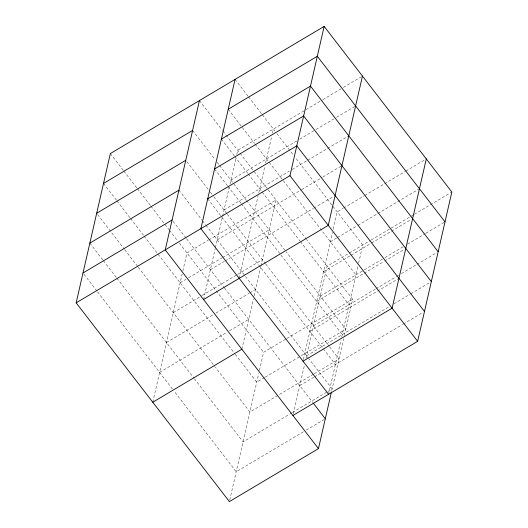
<?xml version="1.0" encoding="UTF-8"?>
<svg xmlns="http://www.w3.org/2000/svg" width="528" height="528" viewBox="0 0 528 528"><rect width="100%" height="100%" fill="white"/><g stroke="black" fill="none" stroke-linecap="round" stroke-linejoin="round"><path stroke-width="0.4" stroke-dasharray="2.64 1.98" d="M152.77 402.224L182.101 274.151M182.82 271.009L186.965 252.938L208.171 240.319M203.551 299.548L215.246 248.477M215.431 247.691L222.486 216.883M222.625 216.262L229.284 187.183M230.003 184.048L236.089 157.489M236.821 154.275L237.745 150.262L305.191 110.147M239.184 278.355L258.119 195.69M258.799 192.713L264.917 165.99M265.637 162.855L271.722 136.297M272.455 133.082L273.379 129.07M241.857 349.239L253.374 298.954M254.093 295.812L260.753 266.739M260.931 265.954L276.045 199.954L208.877 239.903M229.739 500.029L258.713 373.527M259.433 370.385L263.571 352.315L286.196 338.857M303.389 359.601L332.541 232.313M333.26 229.172L337.22 211.886L342.877 208.52M293.291 413.919L304.445 365.204M306.068 358.136L327.122 266.204L370.531 240.385M328.561 394.297L340.982 340.085M341.702 336.943L357.898 266.224M358.618 263.083L362.756 245.012L295.469 157.733M331.782 390.476L343.662 338.62M344.381 335.478L352.658 299.33L306.53 239.501M305.897 109.732L322.159 100.056M322.865 99.634L342.665 87.866M343.372 87.443L362.459 76.091M230.901 180.121L296.941 140.851M299.765 139.168L315.322 129.914M316.028 129.492L333.703 118.985M336.534 117.302L355.621 105.943M224.063 209.979L289.397 171.125M292.222 169.442L307.072 160.611M307.778 160.195L348.077 136.224M217.226 239.837L300.94 190.047M301.646 189.631L322.153 177.434M322.859 177.012L341.946 165.66M180.121 282.79L185.777 279.431M188.608 277.748L221.839 257.981M222.545 257.565L269.207 229.812M210.388 269.696L224.36 261.38M225.06 260.964L313.19 208.553M313.896 208.131L333.696 196.357M343.583 208.105L364.082 195.908M364.789 195.485L383.882 184.133M384.589 183.711L405.095 171.521M405.801 171.098L424.888 159.746M173.283 312.649L201.564 295.832M202.27 295.409L236.92 274.804M237.626 274.382L262.37 259.67M330.376 241.745L336.745 237.956M337.451 237.541L357.245 225.766M357.951 225.344L418.757 189.182M166.445 342.507L213.114 314.754M215.939 313.071L249.17 293.311M249.876 292.888L255.532 289.522M371.237 239.969L413.662 214.738M414.368 214.315L451.836 192.034M323.539 271.603L350.407 255.625M351.113 255.202L370.913 243.428M371.62 243.005L390.707 231.653M391.413 231.231L411.213 219.463M159.608 372.365L226.776 332.416M229.607 330.733L248.695 319.381M320.285 296.063L363.693 270.244M364.399 269.821L384.199 258.053M384.905 257.631L403.286 246.695M407.53 244.174L425.205 233.66M425.911 233.244L444.998 221.885M316.701 301.462L363.37 273.709M364.076 273.286L383.869 261.512M384.575 261.089L404.375 249.315M286.902 338.435L352.658 299.33M313.441 325.921L375.236 289.172M375.943 288.75L395.743 276.976M396.449 276.553L398.567 275.293M401.399 273.61L416.242 264.779M416.955 264.363L436.748 252.589M309.863 331.313L398.244 278.751M264.508 377.546L256.733 382.173L235.204 354.242M265.214 377.124L300.571 356.103M301.277 355.681L345.82 329.188L286.235 251.896M306.603 355.78L389.611 306.412M393.855 303.89L410.111 294.215M410.824 293.799L430.617 282.025M313.526 374.187L249.896 412.031L215.345 367.211M314.233 373.765L338.983 359.047L329.465 346.705M299.765 385.631L313.744 377.322M314.437 376.906L402.567 324.496M403.273 324.073L423.073 312.299M291.839 412.87L243.058 441.883L194.489 378.88M292.552 412.454L327.195 391.849M327.901 391.426L332.145 388.905L309.111 359.027M303.389 431.798L236.221 471.742L174.128 391.202M306.214 430.115L325.301 418.763M235.072 79.385L248.008 96.162M248.503 96.809L261.934 114.226M262.429 114.873L274.883 131.03M276.89 133.63L293.482 155.153M228.235 109.237L254.602 143.438M255.097 144.085L355.918 274.87M199.439 100.577L222.473 130.456M222.968 131.102L225.806 134.779M225.977 135.003L306.088 238.927M221.397 139.095L234.326 155.872M234.828 156.519L247.757 173.296M248.259 173.943L261.71 191.393M262.211 192.04L299.917 240.953M300.373 241.547L349.081 304.729M192.601 130.429L215.134 159.661M217.133 162.261L219.14 164.855M219.635 165.508L246.173 199.934M246.675 200.581L285.734 251.242M214.559 168.953L227.489 185.731M227.99 186.377L240.92 203.155M241.421 203.801L342.236 334.587M186.76 161.588L209.794 191.466M210.296 192.119L213.299 196.013M213.8 196.66L227.08 213.886M227.317 214.203L265.373 263.564M265.742 264.04L328.964 346.058M207.715 198.812L335.399 364.439M178.919 190.146L201.953 220.024M202.455 220.678L205.458 224.572M205.96 225.218L308.609 358.373M173.085 221.305L186.107 238.187M186.608 238.841L224.446 287.932M224.657 288.202L312.787 402.521M110.352 153.556L123.374 170.445M123.869 171.092L136.891 187.981M137.392 188.635L150.407 205.517M150.909 206.171L168.934 229.555M169.435 230.201L177.448 240.596M179.454 243.19L263.571 352.315M103.514 183.414L116.53 200.303M117.031 200.95L130.053 217.84M130.555 218.486L143.57 235.376M144.071 236.029L157.588 253.565M158.09 254.212L234.703 353.595M97.68 214.573L124.212 248.998M124.714 249.645L137.735 266.534M138.237 267.181L214.843 366.564M89.839 243.131L102.854 260.014M103.356 260.667L116.378 277.556M116.879 278.203L193.987 378.233M83.998 274.283L97.02 291.172M97.522 291.819L173.626 390.548"/><path stroke-width="0.79" d="M331.419 392.047L318.463 448.615L229.383 501.6L76.164 302.841L110.352 153.556L324.159 26.4L451.836 192.034L417.648 341.319L292.928 415.49M199.439 100.577L165.244 249.863L318.463 448.615M235.072 79.385L200.878 228.67L328.561 394.297M76.164 302.841L289.964 175.685L324.159 26.4M362.459 76.091L328.271 225.377L203.551 299.548M426.301 158.902L392.113 308.194L303.026 361.172M103.514 183.414L192.601 130.429M228.235 109.237L317.315 56.258L444.998 221.885M96.677 213.272L185.764 160.288M221.397 139.095L310.477 86.117L438.161 251.744M89.839 243.131L178.919 190.146M214.559 168.953L303.64 115.969L431.323 281.602M83.002 272.983L172.082 220.004M207.715 198.812L296.802 145.827L424.486 311.461M152.77 402.224L241.857 349.239M289.964 175.685L417.648 341.319M313.289 403.174L325.301 418.763"/></g></svg>
